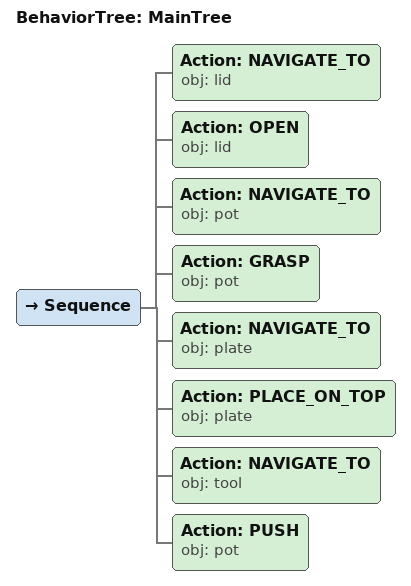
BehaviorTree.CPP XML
<root main_tree_to_execute="MainTree">
  <BehaviorTree ID="MainTree">
    <Sequence>
      <!-- Navigate to lid -->
      <Action ID="NAVIGATE_TO" obj="lid"/>
      <!-- Open lid -->
      <Action ID="OPEN" obj="lid"/>
      <!-- Navigate to pot -->
      <Action ID="NAVIGATE_TO" obj="pot"/>
      <!-- Grasp pot -->
      <Action ID="GRASP" obj="pot"/>
      <!-- Navigate to plate -->
      <Action ID="NAVIGATE_TO" obj="plate"/>
      <!-- Place on plate -->
      <Action ID="PLACE_ON_TOP" obj="plate"/>
      <!-- Navigate to tool -->
      <Action ID="NAVIGATE_TO" obj="tool"/>
      <!-- Push pot to front edge of table (using tool) -->
      <Action ID="PUSH" obj="pot"/>
    </Sequence>
  </BehaviorTree>
</root>
